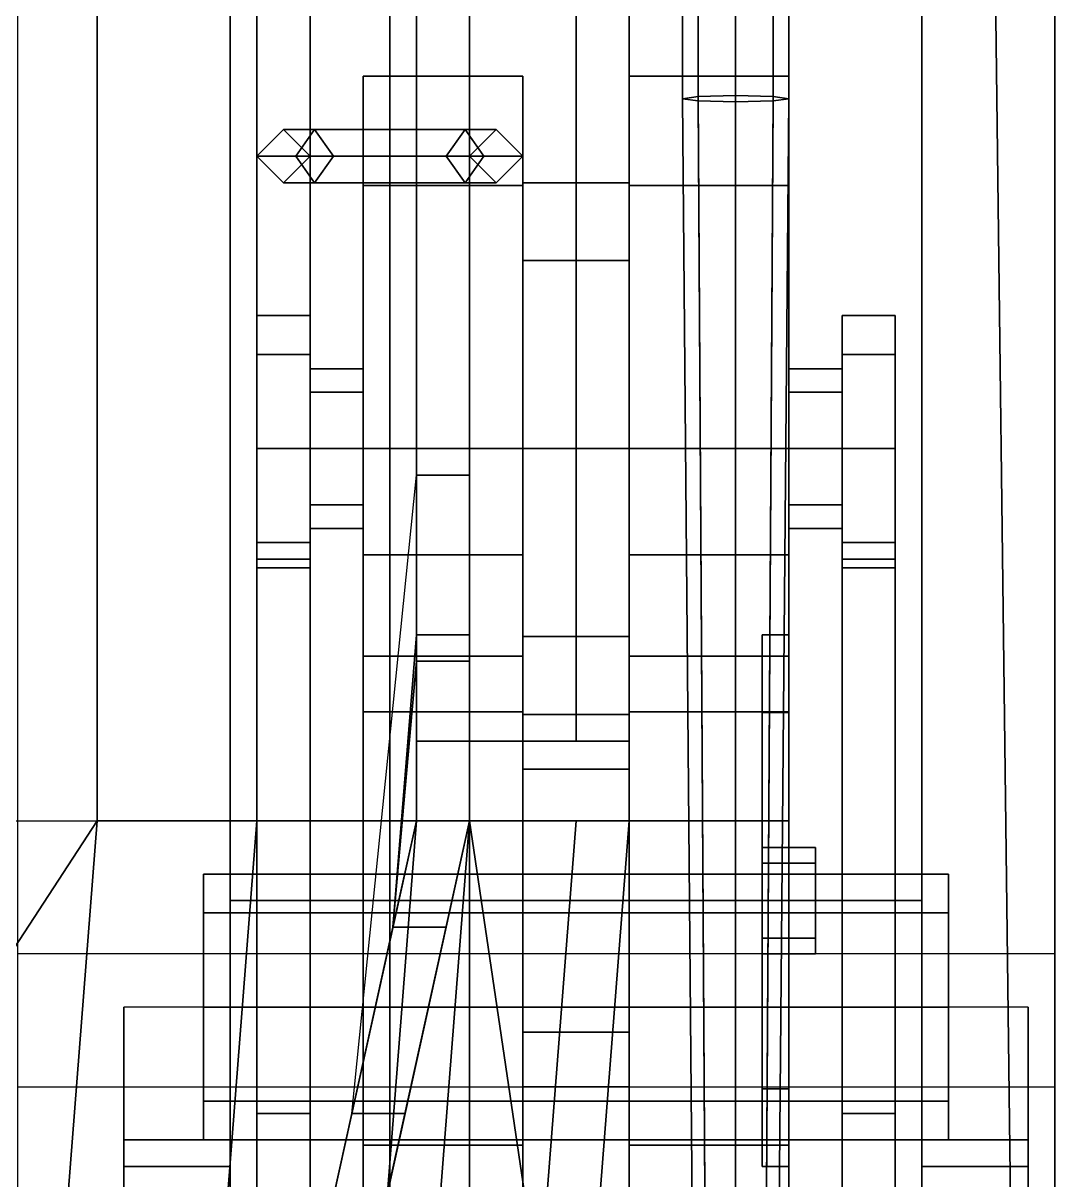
# Model space of a CAD drawing. Header units: millimetres. Extents: x -1.5 to 1.5, y -4.1 to 6.9.
# Drawn here: x 0.8021 to 1.19, y -0.555 to -0.12 of the extents above; entities that cross this region are included whole.
import ezdxf

# ---------------------------------------------------------------- set-up
doc = ezdxf.new("R2010")
doc.units = ezdxf.units.MM
for name, color, linetype in [('7tp_fenders', 6, 'Continuous'), ('c7p_fenders', 6, 'Continuous'), ('c7p_hull', 7, 'Continuous'), ('c7p_internals', 3, 'Continuous'), ('c7p_tent', 3, 'Continuous'), ('suspension', 5, 'Continuous'), ('tools', 3, 'Continuous'), ('tracks', 3, 'Continuous'), ('wheels', 2, 'Continuous')]:
    doc.layers.add(name, color=color, linetype=linetype)

msp = doc.modelspace()

# ---------------------------------------------------------------- linework, layer by layer
at = {"layer": '7tp_fenders'}
for points in [[(1.16, 0.93, 1.02478), (1.16, 0.51, 1.05069), (1.19, -1.91, 1.2), (1.19, 1.98, 0.96)], [(1.19, 1.98, 0.96), (1.19, -1.91, 1.2), (1.19, -1.91, 1.17), (1.19, 1.98, 0.93)], [(0.8, 0.51, 1.05069), (0.8, -1.91, 1.2), (1.19, -1.91, 1.2), (1.16, 0.51, 1.05069)], [(0.9, -0.16, 1.09), (0.89, -0.17, 1.09), (0.89, -0.17, 1.14), (0.9, -0.16, 1.14)], [(0.9, -0.16, 1.14), (0.89, -0.17, 1.14), (0.90464, -0.17, 1.17536), (0.91172, -0.16, 1.16828)], [(0.91, -0.17, 1.09), (0.9, -0.16, 1.09), (0.9, -0.16, 1.14), (0.91, -0.17, 1.14)], [(0.91, -0.17, 1.14), (0.9, -0.16, 1.14), (0.91172, -0.16, 1.16828), (0.91879, -0.17, 1.16121)], [(0.91172, -0.16, 1.16828), (0.90464, -0.17, 1.17536), (0.94, -0.17, 1.19), (0.94, -0.16, 1.18)], [(0.91879, -0.17, 1.16121), (0.91172, -0.16, 1.16828), (0.94, -0.16, 1.18), (0.94, -0.17, 1.17)], [(0.94, -0.17, 1.17), (0.94, -0.16, 1.18), (0.96828, -0.16, 1.16828), (0.96121, -0.17, 1.16121)], [(0.94, -0.16, 1.18), (0.94, -0.17, 1.19), (0.97536, -0.17, 1.17536), (0.96828, -0.16, 1.16828)], [(0.96121, -0.17, 1.16121), (0.96828, -0.16, 1.16828), (0.98, -0.16, 1.14), (0.97, -0.17, 1.14)], [(0.96828, -0.16, 1.16828), (0.97536, -0.17, 1.17536), (0.99, -0.17, 1.14), (0.98, -0.16, 1.14)], [(0.98, -0.16, 1.09), (0.97, -0.17, 1.09), (0.97, -0.17, 1.14), (0.98, -0.16, 1.14)], [(0.99, -0.17, 1.09), (0.98, -0.16, 1.09), (0.98, -0.16, 1.14), (0.99, -0.17, 1.14)], [(0.89, -0.17, 1.09), (0.9, -0.18, 1.09), (0.9, -0.18, 1.14), (0.89, -0.17, 1.14)], [(0.89, -0.17, 1.14), (0.9, -0.18, 1.14), (0.91172, -0.18, 1.16828), (0.90464, -0.17, 1.17536)], [(0.9, -0.18, 1.09), (0.91, -0.17, 1.09), (0.91, -0.17, 1.14), (0.9, -0.18, 1.14)], [(0.9, -0.18, 1.14), (0.91, -0.17, 1.14), (0.91879, -0.17, 1.16121), (0.91172, -0.18, 1.16828)], [(0.90464, -0.17, 1.17536), (0.91172, -0.18, 1.16828), (0.94, -0.18, 1.18), (0.94, -0.17, 1.19)], [(0.91172, -0.18, 1.16828), (0.91879, -0.17, 1.16121), (0.94, -0.17, 1.17), (0.94, -0.18, 1.18)], [(0.94, -0.17, 1.19), (0.94, -0.18, 1.18), (0.96828, -0.18, 1.16828), (0.97536, -0.17, 1.17536)], [(0.94, -0.18, 1.18), (0.94, -0.17, 1.17), (0.96121, -0.17, 1.16121), (0.96828, -0.18, 1.16828)], [(0.96828, -0.18, 1.16828), (0.96121, -0.17, 1.16121), (0.97, -0.17, 1.14), (0.98, -0.18, 1.14)], [(0.97536, -0.17, 1.17536), (0.96828, -0.18, 1.16828), (0.98, -0.18, 1.14), (0.99, -0.17, 1.14)], [(0.97, -0.17, 1.09), (0.98, -0.18, 1.09), (0.98, -0.18, 1.14), (0.97, -0.17, 1.14)], [(0.98, -0.18, 1.09), (0.99, -0.17, 1.09), (0.99, -0.17, 1.14), (0.98, -0.18, 1.14)], [(0.8, -0.47, 1.32), (0.8, -0.52, 1.32), (1.19, -0.52, 1.11424), (1.19, -0.47, 1.11116)]]:
    msp.add_3dface(points, dxfattribs=at)
at = {"layer": 'c7p_fenders'}
for points in [[(0.97, -0.42, 1.06101), (1.19, -1.91, 1.16), (1.19, 0.95, 0.97), (0.97, 0.95, 0.97)], [(1.19, 0.95, 0.97), (1.19, -1.91, 1.16), (1.19, -1.91, 1.13), (1.19, 0.95, 0.94)], [(0.8, -1.19, 1.11217), (0.8, -1.91, 1.16), (1.19, -1.91, 1.16), (0.97, -0.42, 1.06101)]]:
    msp.add_3dface(points, dxfattribs=at)
at = {"layer": 'c7p_hull'}
for points in [[(0.68, -0.65, 2.16), (0.83, -0.42, 2.16), (0.83, 0.95, 2.16), (0.68, 0.08, 2.16)], [(0.83, -0.42, 2.16), (0.89, -0.42, 2.14), (0.89, 0.95, 2.14), (0.83, 0.95, 2.16)], [(0.89, -0.42, 2.14), (0.95, -0.42, 2.09), (0.95, 0.95, 2.09), (0.89, 0.95, 2.14)], [(0.95, -0.42, 2.09), (0.97, -0.42, 2.03), (0.97, 0.95, 2.03), (0.95, 0.95, 2.09)], [(0.97, -0.28, 1.13), (0.97, -0.42, 1.06101), (0.97, 0.95, 0.97), (0.97, 0.26, 1.13)], [(0.97, -0.42, 2.03), (0.97, 0.27, 1.85), (0.97, 0.95, 1.85), (0.97, 0.95, 2.03)], [(0.95, 0.27, 1.85), (0.97, 0.27, 1.85), (0.97, -0.29, 1.85), (0.95, -0.29, 1.85)], [(0.97, -0.42, 2.03), (0.97, -0.29, 1.85), (0.97, -0.29, 1.85), (0.97, 0.27, 1.85)], [(0.95, -0.28, 1.13), (0.97, -0.28, 1.13), (0.97, 0.26, 1.13), (0.95, 0.26, 1.13)], [(0.95, -0.35, 1.16), (0.97, -0.35, 1.16), (0.97, -0.28, 1.13), (0.95, -0.28, 1.13)], [(0.97, -0.35, 1.16), (0.97, -0.42, 1.13), (0.97, -0.42, 1.13), (0.97, -0.28, 1.13)], [(0.97, -0.42, 1.13), (0.97, -0.42, 1.06101), (0.97, -0.42, 1.06101), (0.97, -0.28, 1.13)], [(0.95, -0.29, 1.85), (0.97, -0.29, 1.85), (0.97, -0.36, 1.81), (0.95, -0.36, 1.81)], [(0.97, -0.29, 1.85), (0.97, -0.42, 1.85), (0.97, -0.42, 1.85), (0.97, -0.36, 1.81)], [(0.97, -0.42, 2.03), (0.97, -0.42, 1.85), (0.97, -0.42, 1.85), (0.97, -0.29, 1.85)], [(0.95, -0.39, 1.2), (0.97, -0.39, 1.2), (0.97, -0.35, 1.16), (0.95, -0.35, 1.16)], [(0.97, -0.39, 1.2), (0.97, -0.42, 1.13), (0.97, -0.42, 1.13), (0.97, -0.35, 1.16)], [(0.95, -0.36, 1.81), (0.97, -0.36, 1.81), (0.97, -0.39, 1.75), (0.95, -0.39, 1.75)], [(0.97, -0.36, 1.81), (0.97, -0.42, 1.85), (0.97, -0.42, 1.85), (0.97, -0.39, 1.75)], [(0.95, -0.39, 1.75), (0.97, -0.39, 1.75), (0.97, -0.39, 1.2), (0.95, -0.39, 1.2)], [(0.97, -0.39, 1.75), (0.97, -0.42, 1.85), (0.97, -0.42, 1.13), (0.97, -0.39, 1.2)], [(0.77, -1.19, 2.16), (0.77, -1.19, 2.16), (0.83, -0.42, 2.16), (0.68, -0.65, 2.16)], [(0.77, -1.19, 2.16), (0.83, -1.19, 2.14), (0.89, -0.42, 2.14), (0.83, -0.42, 2.16)], [(0.82429, -1.08, 1.13), (0.8, -1.19, 1.11217), (0.97, -0.42, 1.06101), (0.94571, -0.53, 1.13)], [(0.83, -1.19, 2.14), (0.89, -1.19, 2.09), (0.95, -0.42, 2.09), (0.89, -0.42, 2.14)], [(0.89, -1.19, 2.09), (0.91, -1.19, 2.03), (0.97, -0.42, 2.03), (0.95, -0.42, 2.09)], [(0.91, -1.19, 2.03), (0.91, -1.19, 1.85), (0.97, -0.42, 1.85), (0.97, -0.42, 2.03)], [(0.94117, -0.46, 1.16), (0.96117, -0.46, 1.16), (0.97, -0.42, 1.2), (0.95, -0.42, 1.2)], [(0.95, -0.42, 1.75), (0.97, -0.42, 1.75), (0.96117, -0.46, 1.8), (0.94117, -0.46, 1.8)], [(0.94571, -0.53, 1.13), (0.97, -0.42, 1.13), (0.97, -0.42, 1.13), (0.96117, -0.46, 1.16)], [(0.96117, -0.46, 1.8), (0.97, -0.42, 1.85), (0.97, -0.42, 1.85), (0.94571, -0.53, 1.85)], [(0.94571, -0.53, 1.13), (0.97, -0.42, 1.06101), (0.97, -0.42, 1.06101), (0.97, -0.42, 1.13)], [(0.95, -0.42, 1.2), (0.97, -0.42, 1.2), (0.97, -0.42, 1.75), (0.95, -0.42, 1.75)], [(0.96117, -0.46, 1.16), (0.97, -0.42, 1.13), (0.97, -0.42, 1.13), (0.97, -0.42, 1.2)], [(0.97, -0.42, 1.75), (0.97, -0.42, 1.85), (0.97, -0.42, 1.85), (0.96117, -0.46, 1.8)], [(0.92571, -0.53, 1.13), (0.94571, -0.53, 1.13), (0.96117, -0.46, 1.16), (0.94117, -0.46, 1.16)], [(0.94117, -0.46, 1.8), (0.96117, -0.46, 1.8), (0.94571, -0.53, 1.85), (0.92571, -0.53, 1.85)], [(0.80429, -1.08, 1.13), (0.82429, -1.08, 1.13), (0.94571, -0.53, 1.13), (0.92571, -0.53, 1.13)], [(0.92571, -0.53, 1.85), (0.94571, -0.53, 1.85), (0.82429, -1.08, 1.85), (0.80429, -1.08, 1.85)]]:
    msp.add_3dface(points, dxfattribs=at)
at = {"layer": 'c7p_internals'}
for points in [[(0.95, 0.93, 0.97133), (0.78, 0.93, 0.97133), (0.78, -0.42, 1.06101), (0.95, -0.42, 1.06101)], [(0.95, 0.26, 1.13), (0.95, 0.93, 0.97133), (0.95, -0.42, 1.06101), (0.95, -0.28, 1.13)], [(0.95, -0.35, 1.16), (0.95, -0.28, 1.13), (0.95, -0.42, 1.06101), (0.94117, -0.46, 1.16)], [(0.95, -0.29, 1.85), (0.95, -0.36, 1.81), (0.94117, -0.46, 1.8), (0.92571, -0.53, 1.85)], [(0.95, -0.39, 1.2), (0.95, -0.35, 1.16), (0.94117, -0.46, 1.16), (0.95, -0.42, 1.2)], [(0.95, -0.36, 1.81), (0.95, -0.39, 1.75), (0.95, -0.42, 1.75), (0.94117, -0.46, 1.8)], [(0.95, -0.39, 1.75), (0.95, -0.39, 1.2), (0.95, -0.42, 1.2), (0.95, -0.42, 1.75)], [(0.92571, -0.53, 1.13), (0.95, -0.42, 1.06101), (0.78, -1.19, 1.11217), (0.80429, -1.08, 1.13)], [(0.94117, -0.46, 1.16), (0.95, -0.42, 1.06101), (0.95, -0.42, 1.06101), (0.92571, -0.53, 1.13)]]:
    msp.add_3dface(points, dxfattribs=at)
at = {"layer": 'c7p_tent'}
for points in [[(0.97, -0.39, 1.75), (0.97, 0.37, 1.75), (0.97, 0.34, 1.81), (0.97, -0.36, 1.81)], [(0.97, -0.39, 1.2), (0.97, 0.37, 1.2), (0.97, 0.37, 1.75), (0.97, -0.39, 1.75)], [(0.97, -0.35, 1.16), (0.97, 0.33, 1.16), (0.97, 0.37, 1.2), (0.97, -0.39, 1.2)], [(0.97, -0.39, 2), (1.01, -0.39, 1.98), (1.01, 0.37, 1.98), (0.97, 0.37, 2)], [(1.01, -0.39, 1.87), (0.97, -0.39, 1.85), (0.97, 0.37, 1.85), (1.01, 0.37, 1.87)], [(1.01, -0.39, 1.98), (1.03, -0.39, 1.94), (1.03, 0.37, 1.94), (1.01, 0.37, 1.98)], [(1.03, -0.39, 1.91), (1.01, -0.39, 1.87), (1.01, 0.37, 1.87), (1.03, 0.37, 1.91)], [(1.03, -0.39, 1.94), (1.03, -0.39, 1.91), (1.03, 0.37, 1.91), (1.03, 0.37, 1.94)], [(0.97, -0.36, 1.81), (0.97, 0.34, 1.81), (0.97, 0.27, 1.85), (0.97, -0.29, 1.85)], [(0.97, -0.28, 1.13), (0.97, 0.26, 1.13), (0.97, 0.33, 1.16), (0.97, -0.35, 1.16)], [(1.01, -0.39, 1.98), (0.97, -0.39, 2), (0.97, -0.39, 1.85), (1.01, -0.39, 1.87)], [(1.03, -0.39, 1.94), (1.01, -0.39, 1.98), (1.01, -0.39, 1.87), (1.03, -0.39, 1.91)], [(0.91, -1.19, 2), (0.95, -1.19, 1.98), (1.01, -0.42, 1.98), (0.97, -0.42, 2)], [(0.95, -1.19, 1.87), (0.91, -1.19, 1.85), (0.97, -0.42, 1.85), (1.01, -0.42, 1.87)], [(0.92143, -0.64, 1.27), (0.94571, -0.53, 1.13), (0.96117, -0.46, 1.16), (0.97, -0.42, 1.2)], [(0.92143, -0.64, 1.27), (0.97, -0.42, 1.2), (0.97, -0.42, 1.75), (0.92143, -0.64, 1.58)], [(0.92143, -0.64, 1.58), (0.97, -0.42, 1.75), (0.96117, -0.46, 1.8), (0.94571, -0.53, 1.85)], [(0.95, -1.19, 1.98), (0.97, -1.19, 1.94), (1.03, -0.42, 1.94), (1.01, -0.42, 1.98)], [(0.97, -1.19, 1.91), (0.95, -1.19, 1.87), (1.01, -0.42, 1.87), (1.03, -0.42, 1.91)], [(0.97, -1.19, 1.94), (0.97, -1.19, 1.91), (1.03, -0.42, 1.91), (1.03, -0.42, 1.94)], [(1.01, -0.42, 1.98), (1.01, -0.42, 1.87), (0.97, -0.42, 1.85), (0.97, -0.42, 2)], [(1.03, -0.42, 1.94), (1.03, -0.42, 1.91), (1.01, -0.42, 1.87), (1.01, -0.42, 1.98)], [(0.8287, -1.06, 1.27), (0.82429, -1.08, 1.13), (0.94571, -0.53, 1.13), (0.87065, -0.87, 1.27)], [(0.8287, -1.06, 1.58), (0.87065, -0.87, 1.58), (0.94571, -0.53, 1.85), (0.82429, -1.08, 1.85)], [(0.87065, -0.87, 1.27), (0.94571, -0.53, 1.13), (0.94571, -0.53, 1.13), (0.87727, -0.84, 1.27)], [(0.87065, -0.87, 1.58), (0.87727, -0.84, 1.58), (0.94571, -0.53, 1.85)], [(0.87727, -0.84, 1.27), (0.94571, -0.53, 1.13), (0.94571, -0.53, 1.13), (0.92143, -0.64, 1.27)], [(0.87727, -0.84, 1.58), (0.92143, -0.64, 1.58), (0.94571, -0.53, 1.85)]]:
    msp.add_3dface(points, dxfattribs=at)
at = {"layer": 'suspension'}
for points in [[(0.89, -0.31536, 0.21536), (0.89, -0.23, 0.18), (0.89, -0.24464, 0.14464), (0.89, -0.32485, 0.19243)], [(0.89, -0.28, 0.23), (0.89, -0.24464, 0.21536), (0.89, -0.23, 0.18), (0.89, -0.31536, 0.21536)], [(0.91, -0.23, 0.18), (0.91, -0.24464, 0.14464), (0.89, -0.24464, 0.14464), (0.89, -0.23, 0.18)], [(0.91, -0.24464, 0.21536), (0.91, -0.23, 0.18), (0.89, -0.23, 0.18), (0.89, -0.24464, 0.21536)], [(1.13, -0.23, 0.18), (1.13, -0.24464, 0.14464), (1.11, -0.24464, 0.14464), (1.11, -0.23, 0.18)], [(1.13, -0.24464, 0.21536), (1.13, -0.23, 0.18), (1.11, -0.23, 0.18), (1.11, -0.24464, 0.21536)], [(1.13, -0.32157, 0.15964), (1.13, -0.23, 0.18), (1.13, -0.24464, 0.21536), (1.13, -0.32485, 0.19243)], [(1.13, -0.28, 0.13), (1.13, -0.24464, 0.14464), (1.13, -0.23, 0.18), (1.13, -0.32157, 0.15964)], [(0.89, -0.32485, 0.19243), (0.89, -0.24464, 0.14464), (0.89, -0.24464, 0.14464), (0.89, -0.32157, 0.15964)], [(0.89, -0.32157, 0.15964), (0.89, -0.24464, 0.14464), (0.89, -0.28, 0.13), (0.89, -0.31536, 0.14464)], [(0.91, -0.24464, 0.14464), (0.91, -0.28, 0.13), (0.89, -0.28, 0.13), (0.89, -0.24464, 0.14464)], [(0.91, -0.28, 0.23), (0.91, -0.24464, 0.21536), (0.89, -0.24464, 0.21536), (0.89, -0.28, 0.23)], [(1.13, -0.24464, 0.14464), (1.13, -0.28, 0.13), (1.11, -0.28, 0.13), (1.11, -0.24464, 0.14464)], [(1.13, -0.28, 0.23), (1.13, -0.24464, 0.21536), (1.11, -0.24464, 0.21536), (1.11, -0.28, 0.23)], [(1.13, -0.32485, 0.19243), (1.13, -0.24464, 0.21536), (1.13, -0.28, 0.23), (1.13, -0.31536, 0.21536)], [(0.91, -0.28, 0.13), (0.91, -0.31536, 0.14464), (0.89, -0.31536, 0.14464), (0.89, -0.28, 0.13)], [(0.91, -0.31536, 0.21536), (0.91, -0.28, 0.23), (0.89, -0.28, 0.23), (0.89, -0.31536, 0.21536)], [(1.13, -0.28, 0.13), (1.13, -0.31536, 0.14464), (1.11, -0.31536, 0.14464), (1.11, -0.28, 0.13)], [(1.13, -0.31536, 0.21536), (1.13, -0.28, 0.23), (1.11, -0.28, 0.23), (1.11, -0.31536, 0.21536)], [(1.13, -0.31536, 0.14464), (1.13, -0.28, 0.13), (1.13, -0.32157, 0.15964), (1.13, -0.31536, 0.14464)], [(0.91, -0.31536, 0.14464), (0.91, -0.32157, 0.15964), (0.89, -0.32157, 0.15964), (0.89, -0.31536, 0.14464)], [(0.91, -0.32485, 0.19243), (0.91, -0.31536, 0.21536), (0.89, -0.31536, 0.21536), (0.89, -0.32485, 0.19243)], [(1.13, -0.31536, 0.14464), (1.13, -0.32157, 0.15964), (1.11, -0.32157, 0.15964), (1.11, -0.31536, 0.14464)], [(1.13, -0.32485, 0.19243), (1.13, -0.31536, 0.21536), (1.11, -0.31536, 0.21536), (1.11, -0.32485, 0.19243)], [(0.89, -0.45464, 0.19464), (0.89, -0.32157, 0.15964), (0.89, -0.45, 0.13), (0.89, -0.49, 0.18)], [(0.89, -0.44, 0.23), (0.89, -0.32157, 0.15964), (0.89, -0.32157, 0.15964), (0.89, -0.45464, 0.19464)], [(0.89, -0.44, 0.25), (0.89, -0.32485, 0.19243), (0.89, -0.32157, 0.15964), (0.89, -0.44, 0.23)], [(0.91, -0.32157, 0.15964), (0.91, -0.45, 0.13), (0.89, -0.45, 0.13), (0.89, -0.32157, 0.15964)], [(0.91, -0.49, 0.18), (0.91, -0.45, 0.13), (0.91, -0.32157, 0.15964), (0.91, -0.45464, 0.19464)], [(0.91, -0.45464, 0.19464), (0.91, -0.32157, 0.15964), (0.91, -0.32157, 0.15964), (0.91, -0.44, 0.23)], [(0.91, -0.44, 0.23), (0.91, -0.32157, 0.15964), (0.91, -0.32485, 0.19243), (0.91, -0.44, 0.25)], [(1.11, -0.45464, 0.19464), (1.11, -0.32157, 0.15964), (1.11, -0.45, 0.13), (1.11, -0.49, 0.18)], [(1.11, -0.44, 0.23), (1.11, -0.32157, 0.15964), (1.11, -0.32157, 0.15964), (1.11, -0.45464, 0.19464)], [(1.11, -0.44, 0.25), (1.11, -0.32485, 0.19243), (1.11, -0.32157, 0.15964), (1.11, -0.44, 0.23)], [(1.13, -0.32157, 0.15964), (1.13, -0.45, 0.13), (1.11, -0.45, 0.13), (1.11, -0.32157, 0.15964)], [(1.13, -0.49, 0.18), (1.13, -0.45, 0.13), (1.13, -0.32157, 0.15964), (1.13, -0.45464, 0.19464)], [(1.13, -0.45464, 0.19464), (1.13, -0.32157, 0.15964), (1.13, -0.32157, 0.15964), (1.13, -0.44, 0.23)], [(1.13, -0.44, 0.23), (1.13, -0.32157, 0.15964), (1.13, -0.32485, 0.19243), (1.13, -0.44, 0.25)], [(0.91, -0.44, 0.25), (0.91, -0.32485, 0.19243), (0.89, -0.32485, 0.19243), (0.89, -0.44, 0.25)], [(1.13, -0.44, 0.25), (1.13, -0.32485, 0.19243), (1.11, -0.32485, 0.19243), (1.11, -0.44, 0.25)], [(0.87, -0.45464, 0.19464), (0.87, -0.54, 0.23), (0.87, -0.52536, 0.26536), (0.87, -0.44, 0.23)], [(0.87, -0.44, 0.23), (0.87, -0.52536, 0.26536), (0.87, -0.49, 0.28), (0.87, -0.45464, 0.26536)], [(0.89, -0.45464, 0.26536), (0.89, -0.44, 0.23), (0.87, -0.44, 0.23), (0.87, -0.45464, 0.26536)], [(0.89, -0.44, 0.23), (0.89, -0.45464, 0.19464), (0.87, -0.45464, 0.19464), (0.87, -0.44, 0.23)], [(0.89, -0.45464, 0.26536), (0.89, -0.44, 0.25), (0.89, -0.44, 0.23)], [(0.91, -0.45464, 0.26536), (0.91, -0.44, 0.25), (0.89, -0.44, 0.25), (0.89, -0.45464, 0.26536)], [(1.11, -0.45464, 0.26536), (1.11, -0.44, 0.23), (0.91, -0.44, 0.23), (0.91, -0.45464, 0.26536)], [(0.91, -0.44, 0.23), (0.91, -0.44, 0.23), (0.91, -0.44, 0.25), (0.91, -0.45464, 0.26536)], [(1.11, -0.44, 0.23), (1.11, -0.45464, 0.19464), (0.91, -0.45464, 0.19464), (0.91, -0.44, 0.23)], [(1.11, -0.45464, 0.26536), (1.11, -0.44, 0.25), (1.11, -0.44, 0.23)], [(1.13, -0.45464, 0.26536), (1.13, -0.44, 0.25), (1.11, -0.44, 0.25), (1.11, -0.45464, 0.26536)], [(1.13, -0.44, 0.23), (1.13, -0.44, 0.23), (1.13, -0.44, 0.25), (1.13, -0.45464, 0.26536)], [(1.15, -0.45464, 0.26536), (1.15, -0.44, 0.23), (1.13, -0.44, 0.23), (1.13, -0.45464, 0.26536)], [(1.15, -0.44, 0.23), (1.15, -0.45464, 0.19464), (1.13, -0.45464, 0.19464), (1.13, -0.44, 0.23)], [(1.15, -0.52536, 0.19464), (1.15, -0.44, 0.23), (1.15, -0.45464, 0.26536), (1.15, -0.54, 0.23)], [(1.15, -0.49, 0.18), (1.15, -0.45464, 0.19464), (1.15, -0.44, 0.23), (1.15, -0.52536, 0.19464)], [(0.89, -0.45, 0.13), (0.89, -0.53, 0.13), (0.89, -0.49, 0.18)], [(0.91, -0.45, 0.13), (0.91, -0.53, 0.13), (0.89, -0.53, 0.13), (0.89, -0.45, 0.13)], [(0.91, -0.49, 0.18), (0.91, -0.49, 0.18), (0.91, -0.53, 0.13), (0.91, -0.45, 0.13)], [(1.11, -0.53, 0.13), (1.11, -0.45, 0.13), (1.13, -0.45, 0.13), (1.13, -0.53, 0.13)], [(1.11, -0.49, 0.18), (1.11, -0.49, 0.18), (1.11, -0.45, 0.13), (1.11, -0.53, 0.13)], [(1.13, -0.53, 0.13), (1.13, -0.45, 0.13), (1.13, -0.49, 0.18)], [(0.87, -0.49, 0.18), (0.87, -0.52536, 0.19464), (0.87, -0.54, 0.23), (0.87, -0.45464, 0.19464)], [(0.89, -0.45464, 0.19464), (0.89, -0.49, 0.18), (0.87, -0.49, 0.18), (0.87, -0.45464, 0.19464)], [(1.15, -0.49, 0.28), (1.15, -0.45464, 0.26536), (0.87, -0.45464, 0.26536), (0.87, -0.49, 0.28)], [(1.11, -0.45464, 0.19464), (1.11, -0.49, 0.18), (0.91, -0.49, 0.18), (0.91, -0.45464, 0.19464)], [(1.15, -0.45464, 0.19464), (1.15, -0.49, 0.18), (1.13, -0.49, 0.18), (1.13, -0.45464, 0.19464)], [(1.15, -0.54, 0.23), (1.15, -0.45464, 0.26536), (1.15, -0.49, 0.28), (1.15, -0.52536, 0.26536)], [(0.84, -0.54, 0.34), (0.84, -0.49, 0.28), (0.84, -0.54, 0.23), (0.84, -0.55, 0.27)], [(0.88, -0.54, 0.34), (0.88, -0.49, 0.28), (0.84, -0.49, 0.28), (0.84, -0.54, 0.34)], [(0.87, -0.52536, 0.19464), (0.87, -0.49, 0.18), (0.89, -0.49, 0.18), (0.89, -0.52536, 0.19464)], [(1.15, -0.52536, 0.26536), (1.15, -0.49, 0.28), (0.87, -0.49, 0.28), (0.87, -0.52536, 0.26536)], [(0.88, -0.55, 0.27), (0.88, -0.54, 0.23), (0.88, -0.49, 0.28), (0.88, -0.54, 0.34)], [(0.89, -0.49, 0.18), (0.89, -0.53, 0.13), (0.89, -0.65843, 0.15964), (0.89, -0.52536, 0.19464)], [(1.11, -0.49, 0.18), (1.11, -0.52536, 0.19464), (0.91, -0.52536, 0.19464), (0.91, -0.49, 0.18)], [(0.91, -0.52536, 0.19464), (0.91, -0.65843, 0.15964), (0.91, -0.53, 0.13), (0.91, -0.49, 0.18)], [(1.11, -0.49, 0.18), (1.11, -0.53, 0.13), (1.11, -0.65843, 0.15964), (1.11, -0.52536, 0.19464)], [(1.13, -0.52536, 0.19464), (1.13, -0.65843, 0.15964), (1.13, -0.53, 0.13), (1.13, -0.49, 0.18)], [(1.13, -0.52536, 0.19464), (1.13, -0.49, 0.18), (1.15, -0.49, 0.18), (1.15, -0.52536, 0.19464)], [(1.14, -0.54, 0.34), (1.14, -0.49, 0.28), (1.14, -0.54, 0.23), (1.14, -0.55, 0.27)], [(1.18, -0.54, 0.34), (1.18, -0.49, 0.28), (1.14, -0.49, 0.28), (1.14, -0.54, 0.34)], [(1.18, -0.55, 0.27), (1.18, -0.54, 0.23), (1.18, -0.49, 0.28), (1.18, -0.54, 0.34)], [(0.87, -0.52536, 0.26536), (0.87, -0.54, 0.23), (0.89, -0.54, 0.23), (0.89, -0.52536, 0.26536)], [(0.87, -0.54, 0.23), (0.87, -0.52536, 0.19464), (0.89, -0.52536, 0.19464), (0.89, -0.54, 0.23)], [(0.89, -0.52536, 0.26536), (0.89, -0.54, 0.25), (0.91, -0.54, 0.25), (0.91, -0.52536, 0.26536)], [(0.89, -0.54, 0.23), (0.89, -0.54, 0.23), (0.89, -0.54, 0.25), (0.89, -0.52536, 0.26536)], [(0.89, -0.52536, 0.19464), (0.89, -0.65843, 0.15964), (0.89, -0.65843, 0.15964), (0.89, -0.54, 0.23)], [(1.11, -0.54, 0.23), (1.11, -0.52536, 0.26536), (0.91, -0.52536, 0.26536), (0.91, -0.54, 0.23)], [(0.91, -0.52536, 0.26536), (0.91, -0.54, 0.25), (0.91, -0.54, 0.23)], [(1.11, -0.52536, 0.19464), (1.11, -0.54, 0.23), (0.91, -0.54, 0.23), (0.91, -0.52536, 0.19464)], [(0.91, -0.54, 0.23), (0.91, -0.65843, 0.15964), (0.91, -0.65843, 0.15964), (0.91, -0.52536, 0.19464)], [(1.11, -0.52536, 0.26536), (1.11, -0.54, 0.25), (1.13, -0.54, 0.25), (1.13, -0.52536, 0.26536)], [(1.11, -0.54, 0.23), (1.11, -0.54, 0.23), (1.11, -0.54, 0.25), (1.11, -0.52536, 0.26536)], [(1.11, -0.52536, 0.19464), (1.11, -0.65843, 0.15964), (1.11, -0.65843, 0.15964), (1.11, -0.54, 0.23)], [(1.13, -0.52536, 0.26536), (1.13, -0.54, 0.25), (1.13, -0.54, 0.23)], [(1.13, -0.52536, 0.26536), (1.13, -0.54, 0.23), (1.15, -0.54, 0.23), (1.15, -0.52536, 0.26536)], [(1.13, -0.54, 0.23), (1.13, -0.65843, 0.15964), (1.13, -0.65843, 0.15964), (1.13, -0.52536, 0.19464)], [(1.13, -0.54, 0.23), (1.13, -0.52536, 0.19464), (1.15, -0.52536, 0.19464), (1.15, -0.54, 0.23)], [(0.89, -0.65843, 0.15964), (0.89, -0.53, 0.13), (0.91, -0.53, 0.13), (0.91, -0.65843, 0.15964)], [(1.11, -0.65843, 0.15964), (1.11, -0.53, 0.13), (1.13, -0.53, 0.13), (1.13, -0.65843, 0.15964)], [(0.84, -0.55, 0.27), (0.84, -0.54, 0.23), (0.88, -0.54, 0.23), (0.88, -0.55, 0.27)], [(0.88, -0.59, 0.34), (0.88, -0.54, 0.34), (0.84, -0.54, 0.34), (0.84, -0.59, 0.34)], [(0.84, -0.59, 0.34), (0.84, -0.54, 0.34), (0.84, -0.55, 0.27), (0.84, -0.59, 0.27)], [(0.88, -0.59, 0.27), (0.88, -0.55, 0.27), (0.88, -0.54, 0.34), (0.88, -0.59, 0.34)], [(0.89, -0.54, 0.25), (0.89, -0.65515, 0.19243), (0.91, -0.65515, 0.19243), (0.91, -0.54, 0.25)], [(0.89, -0.54, 0.23), (0.89, -0.65843, 0.15964), (0.89, -0.65515, 0.19243), (0.89, -0.54, 0.25)], [(0.91, -0.54, 0.25), (0.91, -0.65515, 0.19243), (0.91, -0.65843, 0.15964), (0.91, -0.54, 0.23)], [(1.11, -0.54, 0.25), (1.11, -0.65515, 0.19243), (1.13, -0.65515, 0.19243), (1.13, -0.54, 0.25)], [(1.11, -0.54, 0.23), (1.11, -0.65843, 0.15964), (1.11, -0.65515, 0.19243), (1.11, -0.54, 0.25)], [(1.13, -0.54, 0.25), (1.13, -0.65515, 0.19243), (1.13, -0.65843, 0.15964), (1.13, -0.54, 0.23)], [(1.14, -0.55, 0.27), (1.14, -0.54, 0.23), (1.18, -0.54, 0.23), (1.18, -0.55, 0.27)], [(1.18, -0.59, 0.34), (1.18, -0.54, 0.34), (1.14, -0.54, 0.34), (1.14, -0.59, 0.34)], [(1.14, -0.59, 0.34), (1.14, -0.54, 0.34), (1.14, -0.55, 0.27), (1.14, -0.59, 0.27)], [(1.18, -0.59, 0.27), (1.18, -0.55, 0.27), (1.18, -0.54, 0.34), (1.18, -0.59, 0.34)], [(0.84, -0.59, 0.27), (0.84, -0.55, 0.27), (0.88, -0.55, 0.27), (0.88, -0.59, 0.27)], [(1.14, -0.59, 0.27), (1.14, -0.55, 0.27), (1.18, -0.55, 0.27), (1.18, -0.59, 0.27)]]:
    msp.add_3dface(points, dxfattribs=at)
at = {"layer": 'tools'}
for points in [[(0.94, 0.12366, 1.13989), (0.91, 0.12183, 1.10994), (0.91, -1.20196, 1.19091), (0.94, -1.19211, 1.22036)], [(0.91, 0.12183, 1.10994), (0.94, 0.12, 1.08), (0.94, -1.19577, 1.16048), (0.91, -1.20196, 1.19091)], [(0.97, 0.12183, 1.10994), (0.94, 0.12366, 1.13989), (0.94, -1.19211, 1.22036), (0.97, -1.18592, 1.18993)], [(0.94, 0.12, 1.08), (0.97, 0.12183, 1.10994), (0.97, -1.18592, 1.18993), (0.94, -1.19577, 1.16048)], [(1.05586, -0.0078, 1.11774), (1.05, -0.00867, 1.10363), (1.05, -0.14841, 1.11217), (1.05586, -0.14754, 1.12629)], [(1.05, -0.00867, 1.10363), (1.05586, -0.00953, 1.08951), (1.05586, -0.14927, 1.09806), (1.05, -0.14841, 1.11217)], [(1.07, -0.00745, 1.12359), (1.05586, -0.0078, 1.11774), (1.05586, -0.14754, 1.12629), (1.07, -0.14719, 1.13214)], [(1.08414, -0.0078, 1.11774), (1.07, -0.00745, 1.12359), (1.07, -0.14719, 1.13214), (1.08414, -0.14754, 1.12629)], [(1.09, -0.00867, 1.10363), (1.08414, -0.0078, 1.11774), (1.08414, -0.14754, 1.12629), (1.09, -0.14841, 1.11217)], [(1.08414, -0.00953, 1.08951), (1.09, -0.00867, 1.10363), (1.09, -0.14841, 1.11217), (1.08414, -0.14927, 1.09806)], [(1.05586, -0.00953, 1.08951), (1.07, -0.00989, 1.08366), (1.07, -0.14963, 1.09221), (1.05586, -0.14927, 1.09806)], [(1.07, -0.00989, 1.08366), (1.08414, -0.00953, 1.08951), (1.08414, -0.14927, 1.09806), (1.07, -0.14963, 1.09221)], [(1.05586, -0.14754, 1.12629), (1.05, -0.14841, 1.11217), (1.05497, -0.72356, 1.14735), (1.05937, -0.72291, 1.15796)], [(1.07, -0.14719, 1.13214), (1.05586, -0.14754, 1.12629), (1.05937, -0.72291, 1.15796), (1.07, -0.72264, 1.16235)], [(1.08414, -0.14754, 1.12629), (1.07, -0.14719, 1.13214), (1.07, -0.72264, 1.16235), (1.08063, -0.72291, 1.15796)], [(1.09, -0.14841, 1.11217), (1.08414, -0.14754, 1.12629), (1.08063, -0.72291, 1.15796), (1.08503, -0.72356, 1.14735)], [(1.05, -0.14841, 1.11217), (1.05586, -0.14927, 1.09806), (1.05937, -0.72421, 1.13674), (1.05497, -0.72356, 1.14735)], [(1.05586, -0.14927, 1.09806), (1.07, -0.14963, 1.09221), (1.07, -0.72448, 1.13235), (1.05937, -0.72421, 1.13674)], [(1.07, -0.14963, 1.09221), (1.08414, -0.14927, 1.09806), (1.08063, -0.72421, 1.13674), (1.07, -0.72448, 1.13235)], [(1.08414, -0.14927, 1.09806), (1.09, -0.14841, 1.11217), (1.08503, -0.72356, 1.14735), (1.08063, -0.72421, 1.13674)]]:
    msp.add_3dface(points, dxfattribs=at)
at = {"layer": 'tracks'}
for points in [[(0.88, 1.48), (0.88, -1.51), (0.88, -1.49, 0.04), (0.88, 1.43, 0.04)], [(1.14, -1.49, 0.04), (1.14, -1.51), (1.14, 1.48), (1.14, 1.43, 0.04)], [(0.88, 1.43, 0.04), (0.88, -1.49, 0.04), (1.14, -1.49, 0.04), (1.14, 1.43, 0.04)], [(0.88, -0.45, 1), (0.88, 0.34, 0.94), (1.14, 0.34, 0.94), (1.14, -0.45, 1)], [(0.88, -0.45, 1.05), (0.88, 0.34, 0.99), (0.88, 0.34, 0.94), (0.88, -0.45, 1)], [(1.14, -0.45, 1.05), (1.14, 0.34, 0.99), (0.88, 0.34, 0.99), (0.88, -0.45, 1.05)], [(1.14, 0.34, 0.94), (1.14, 0.34, 0.99), (1.14, -0.45, 1.05), (1.14, -0.45, 1)], [(0.88, -1.26, 1.06), (0.88, -0.45, 1), (1.14, -0.45, 1), (1.14, -1.26, 1.06)], [(0.88, -1.26, 1.11), (0.88, -0.45, 1.05), (0.88, -0.45, 1), (0.88, -1.26, 1.06)], [(1.14, -1.26, 1.11), (1.14, -0.45, 1.05), (0.88, -0.45, 1.05), (0.88, -1.26, 1.11)], [(1.14, -0.45, 1), (1.14, -0.45, 1.05), (1.14, -1.26, 1.11), (1.14, -1.26, 1.06)]]:
    msp.add_3dface(points, dxfattribs=at)
at = {"layer": 'wheels'}
for points in [[(0.93, -0.18101, 0.27899), (0.93, -0.14, 0.18), (0.93, -0.25, 0.18), (0.93, -0.25879, 0.20121)], [(0.99, -0.18101, 0.27899), (0.99, -0.14, 0.18), (0.93, -0.14, 0.18), (0.93, -0.18101, 0.27899)], [(0.93, -0.14, 0.18), (0.93, -0.18101, 0.08101), (0.93, -0.25879, 0.15879), (0.93, -0.25, 0.18)], [(0.99, -0.14, 0.18), (0.99, -0.18101, 0.08101), (0.93, -0.18101, 0.08101), (0.93, -0.14, 0.18)], [(0.99, -0.20929, 0.25071), (0.99, -0.18, 0.18), (0.99, -0.14, 0.18), (0.99, -0.18101, 0.27899)], [(0.99, -0.18, 0.18), (0.99, -0.20929, 0.10929), (0.99, -0.18101, 0.08101), (0.99, -0.14, 0.18)], [(1.03, -0.14, 0.18), (1.03, -0.18101, 0.27899), (1.09, -0.18101, 0.27899), (1.09, -0.14, 0.18)], [(1.03, -0.18, 0.18), (1.03, -0.20929, 0.25071), (1.03, -0.18101, 0.27899), (1.03, -0.14, 0.18)], [(1.03, -0.18101, 0.08101), (1.03, -0.14, 0.18), (1.09, -0.14, 0.18), (1.09, -0.18101, 0.08101)], [(1.03, -0.20929, 0.10929), (1.03, -0.18, 0.18), (1.03, -0.14, 0.18), (1.03, -0.18101, 0.08101)], [(1.09, -0.14, 0.18), (1.09, -0.18101, 0.27899), (1.09, -0.25879, 0.20121), (1.09, -0.25, 0.18)], [(1.09, -0.18101, 0.08101), (1.09, -0.14, 0.18), (1.09, -0.25, 0.18), (1.09, -0.25879, 0.15879)], [(0.93, -0.28, 0.32), (0.93, -0.18101, 0.27899), (0.93, -0.25879, 0.20121), (0.93, -0.28, 0.21)], [(0.93, -0.18101, 0.08101), (0.93, -0.28, 0.04), (0.93, -0.28, 0.15), (0.93, -0.25879, 0.15879)], [(0.99, -0.18101, 0.08101), (0.99, -0.28, 0.04), (0.93, -0.28, 0.04), (0.93, -0.18101, 0.08101)], [(0.99, -0.28, 0.32), (0.99, -0.18101, 0.27899), (0.93, -0.18101, 0.27899), (0.93, -0.28, 0.32)], [(0.99, -0.18, 0.18), (0.99, -0.20929, 0.25071), (1.03, -0.20929, 0.25071), (1.03, -0.18, 0.18)], [(0.99, -0.20929, 0.10929), (0.99, -0.18, 0.18), (1.03, -0.18, 0.18), (1.03, -0.20929, 0.10929)], [(1.03, -0.18, 0.18), (1.03, -0.20929, 0.10929), (0.99, -0.20929, 0.10929), (0.99, -0.18, 0.18)], [(1.03, -0.20929, 0.25071), (1.03, -0.18, 0.18), (0.99, -0.18, 0.18), (0.99, -0.20929, 0.25071)], [(0.99, -0.28, 0.28), (0.99, -0.20929, 0.25071), (0.99, -0.18101, 0.27899), (0.99, -0.28, 0.32)], [(0.99, -0.20929, 0.10929), (0.99, -0.28, 0.08), (0.99, -0.28, 0.04), (0.99, -0.18101, 0.08101)], [(1.03, -0.20929, 0.25071), (1.03, -0.28, 0.28), (1.03, -0.28, 0.32), (1.03, -0.18101, 0.27899)], [(1.03, -0.28, 0.04), (1.03, -0.18101, 0.08101), (1.09, -0.18101, 0.08101), (1.09, -0.28, 0.04)], [(1.03, -0.28, 0.08), (1.03, -0.20929, 0.10929), (1.03, -0.18101, 0.08101), (1.03, -0.28, 0.04)], [(1.03, -0.18101, 0.27899), (1.03, -0.28, 0.32), (1.09, -0.28, 0.32), (1.09, -0.18101, 0.27899)], [(1.09, -0.18101, 0.27899), (1.09, -0.28, 0.32), (1.09, -0.28, 0.21), (1.09, -0.25879, 0.20121)], [(1.09, -0.28, 0.04), (1.09, -0.18101, 0.08101), (1.09, -0.25879, 0.15879), (1.09, -0.28, 0.15)], [(0.99, -0.20929, 0.25071), (0.99, -0.28, 0.28), (1.03, -0.28, 0.28), (1.03, -0.20929, 0.25071)], [(1.03, -0.28, 0.28), (1.03, -0.20929, 0.25071), (0.99, -0.20929, 0.25071), (0.99, -0.28, 0.28)], [(0.99, -0.28, 0.08), (0.99, -0.20929, 0.10929), (1.03, -0.20929, 0.10929), (1.03, -0.28, 0.08)], [(1.03, -0.20929, 0.10929), (1.03, -0.28, 0.08), (0.99, -0.28, 0.08), (0.99, -0.20929, 0.10929)], [(0.93, -0.25, 0.18), (0.93, -0.25879, 0.15879), (0.91, -0.25879, 0.15879), (0.91, -0.25, 0.18)], [(0.93, -0.25879, 0.20121), (0.93, -0.25, 0.18), (0.91, -0.25, 0.18), (0.91, -0.25879, 0.20121)], [(1.09, -0.25, 0.18), (1.09, -0.25879, 0.20121), (1.11, -0.25879, 0.20121), (1.11, -0.25, 0.18)], [(1.09, -0.25879, 0.15879), (1.09, -0.25, 0.18), (1.11, -0.25, 0.18), (1.11, -0.25879, 0.15879)], [(0.93, -0.25879, 0.15879), (0.93, -0.28, 0.15), (0.91, -0.28, 0.15), (0.91, -0.25879, 0.15879)], [(0.93, -0.28, 0.21), (0.93, -0.25879, 0.20121), (0.91, -0.25879, 0.20121), (0.91, -0.28, 0.21)], [(1.09, -0.25879, 0.20121), (1.09, -0.28, 0.21), (1.11, -0.28, 0.21), (1.11, -0.25879, 0.20121)], [(1.09, -0.28, 0.15), (1.09, -0.25879, 0.15879), (1.11, -0.25879, 0.15879), (1.11, -0.28, 0.15)], [(0.93, -0.28, 0.15), (0.93, -0.30121, 0.15879), (0.91, -0.30121, 0.15879), (0.91, -0.28, 0.15)], [(0.93, -0.30121, 0.20121), (0.93, -0.28, 0.21), (0.91, -0.28, 0.21), (0.91, -0.30121, 0.20121)], [(0.93, -0.37899, 0.27899), (0.93, -0.28, 0.32), (0.93, -0.28, 0.21), (0.93, -0.30121, 0.20121)], [(0.93, -0.28, 0.04), (0.93, -0.37899, 0.08101), (0.93, -0.30121, 0.15879), (0.93, -0.28, 0.15)], [(0.99, -0.28, 0.04), (0.99, -0.37899, 0.08101), (0.93, -0.37899, 0.08101), (0.93, -0.28, 0.04)], [(0.99, -0.37899, 0.27899), (0.99, -0.28, 0.32), (0.93, -0.28, 0.32), (0.93, -0.37899, 0.27899)], [(0.99, -0.28, 0.28), (0.99, -0.35071, 0.25071), (1.03, -0.35071, 0.25071), (1.03, -0.28, 0.28)], [(0.99, -0.35071, 0.25071), (0.99, -0.28, 0.28), (0.99, -0.28, 0.32), (0.99, -0.37899, 0.27899)], [(1.03, -0.35071, 0.25071), (1.03, -0.28, 0.28), (0.99, -0.28, 0.28), (0.99, -0.35071, 0.25071)], [(0.99, -0.35071, 0.10929), (0.99, -0.28, 0.08), (1.03, -0.28, 0.08), (1.03, -0.35071, 0.10929)], [(0.99, -0.28, 0.08), (0.99, -0.35071, 0.10929), (0.99, -0.37899, 0.08101), (0.99, -0.28, 0.04)], [(1.03, -0.28, 0.08), (1.03, -0.35071, 0.10929), (0.99, -0.35071, 0.10929), (0.99, -0.28, 0.08)], [(1.03, -0.28, 0.28), (1.03, -0.35071, 0.25071), (1.03, -0.37899, 0.27899), (1.03, -0.28, 0.32)], [(1.03, -0.37899, 0.08101), (1.03, -0.28, 0.04), (1.09, -0.28, 0.04), (1.09, -0.37899, 0.08101)], [(1.03, -0.35071, 0.10929), (1.03, -0.28, 0.08), (1.03, -0.28, 0.04), (1.03, -0.37899, 0.08101)], [(1.03, -0.28, 0.32), (1.03, -0.37899, 0.27899), (1.09, -0.37899, 0.27899), (1.09, -0.28, 0.32)], [(1.09, -0.28, 0.32), (1.09, -0.37899, 0.27899), (1.09, -0.30121, 0.20121), (1.09, -0.28, 0.21)], [(1.09, -0.28, 0.21), (1.09, -0.30121, 0.20121), (1.11, -0.30121, 0.20121), (1.11, -0.28, 0.21)], [(1.09, -0.30121, 0.15879), (1.09, -0.28, 0.15), (1.11, -0.28, 0.15), (1.11, -0.30121, 0.15879)], [(1.09, -0.37899, 0.08101), (1.09, -0.28, 0.04), (1.09, -0.28, 0.15), (1.09, -0.30121, 0.15879)], [(0.93, -0.30121, 0.15879), (0.93, -0.31, 0.18), (0.91, -0.31, 0.18), (0.91, -0.30121, 0.15879)], [(0.93, -0.31, 0.18), (0.93, -0.30121, 0.20121), (0.91, -0.30121, 0.20121), (0.91, -0.31, 0.18)], [(0.93, -0.42, 0.18), (0.93, -0.37899, 0.27899), (0.93, -0.30121, 0.20121), (0.93, -0.31, 0.18)], [(0.93, -0.37899, 0.08101), (0.93, -0.42, 0.18), (0.93, -0.31, 0.18), (0.93, -0.30121, 0.15879)], [(1.09, -0.37899, 0.27899), (1.09, -0.42, 0.18), (1.09, -0.31, 0.18), (1.09, -0.30121, 0.20121)], [(1.09, -0.30121, 0.20121), (1.09, -0.31, 0.18), (1.11, -0.31, 0.18), (1.11, -0.30121, 0.20121)], [(1.09, -0.31, 0.18), (1.09, -0.30121, 0.15879), (1.11, -0.30121, 0.15879), (1.11, -0.31, 0.18)], [(1.09, -0.42, 0.18), (1.09, -0.37899, 0.08101), (1.09, -0.30121, 0.15879), (1.09, -0.31, 0.18)], [(0.93, -0.35808, 0.77808), (0.93, -0.32, 0.87), (0.99, -0.32, 0.87), (0.99, -0.35808, 0.77808)], [(0.93, -0.32, 0.87), (0.93, -0.35808, 0.96192), (0.99, -0.35808, 0.96192), (0.99, -0.32, 0.87)], [(0.99, -0.32, 0.87), (0.99, -0.35808, 0.96192), (0.99, -0.4005, 0.9195), (0.99, -0.38, 0.87)], [(0.99, -0.35808, 0.77808), (0.99, -0.32, 0.87), (0.99, -0.38, 0.87), (0.99, -0.4005, 0.8205)], [(1.03, -0.38, 0.87), (1.03, -0.4005, 0.9195), (1.03, -0.35808, 0.96192), (1.03, -0.32, 0.87)], [(1.03, -0.4005, 0.8205), (1.03, -0.38, 0.87), (1.03, -0.32, 0.87), (1.03, -0.35808, 0.77808)], [(1.03, -0.35808, 0.77808), (1.03, -0.32, 0.87), (1.09, -0.32, 0.87), (1.09, -0.35808, 0.77808)], [(1.03, -0.32, 0.87), (1.03, -0.35808, 0.96192), (1.09, -0.35808, 0.96192), (1.09, -0.32, 0.87)], [(1.09, -0.32, 0.87), (1.09, -0.35808, 0.96192), (1.09, -0.37929, 0.94071), (1.09, -0.35, 0.87)], [(1.09, -0.35808, 0.77808), (1.09, -0.32, 0.87), (1.09, -0.35, 0.87), (1.09, -0.37929, 0.79929)], [(0.99, -0.38, 0.18), (0.99, -0.35071, 0.25071), (0.99, -0.37899, 0.27899), (0.99, -0.42, 0.18)], [(0.99, -0.35071, 0.25071), (0.99, -0.38, 0.18), (1.03, -0.38, 0.18), (1.03, -0.35071, 0.25071)], [(0.99, -0.38, 0.18), (0.99, -0.35071, 0.10929), (1.03, -0.35071, 0.10929), (1.03, -0.38, 0.18)], [(0.99, -0.35071, 0.10929), (0.99, -0.38, 0.18), (0.99, -0.42, 0.18), (0.99, -0.37899, 0.08101)], [(1.03, -0.35071, 0.10929), (1.03, -0.38, 0.18), (0.99, -0.38, 0.18), (0.99, -0.35071, 0.10929)], [(1.03, -0.38, 0.18), (1.03, -0.35071, 0.25071), (0.99, -0.35071, 0.25071), (0.99, -0.38, 0.18)], [(1.03, -0.35071, 0.25071), (1.03, -0.38, 0.18), (1.03, -0.42, 0.18), (1.03, -0.37899, 0.27899)], [(1.03, -0.38, 0.18), (1.03, -0.35071, 0.10929), (1.03, -0.37899, 0.08101), (1.03, -0.42, 0.18)], [(1.08, -0.35, 0.87), (1.08, -0.37929, 0.94071), (1.08, -0.43586, 0.88414), (1.08, -0.43, 0.87)], [(1.08, -0.37929, 0.79929), (1.08, -0.35, 0.87), (1.08, -0.43, 0.87), (1.08, -0.43586, 0.85586)], [(1.08, -0.35, 0.87), (1.08, -0.37929, 0.79929), (1.09, -0.37929, 0.79929), (1.09, -0.35, 0.87)], [(1.08, -0.37929, 0.94071), (1.08, -0.35, 0.87), (1.09, -0.35, 0.87), (1.09, -0.37929, 0.94071)], [(0.93, -0.45, 0.74), (0.93, -0.35808, 0.77808), (0.99, -0.35808, 0.77808), (0.99, -0.45, 0.74)], [(0.93, -0.35808, 0.96192), (0.93, -0.45, 1), (0.99, -0.45, 1), (0.99, -0.35808, 0.96192)], [(0.99, -0.35808, 0.96192), (0.99, -0.45, 1), (0.99, -0.45, 0.94), (0.99, -0.4005, 0.9195)], [(0.99, -0.45, 0.74), (0.99, -0.35808, 0.77808), (0.99, -0.4005, 0.8205), (0.99, -0.45, 0.8)], [(1.03, -0.4005, 0.9195), (1.03, -0.45, 0.94), (1.03, -0.45, 1), (1.03, -0.35808, 0.96192)], [(1.03, -0.45, 0.8), (1.03, -0.4005, 0.8205), (1.03, -0.35808, 0.77808), (1.03, -0.45, 0.74)], [(1.03, -0.45, 0.74), (1.03, -0.35808, 0.77808), (1.09, -0.35808, 0.77808), (1.09, -0.45, 0.74)], [(1.03, -0.35808, 0.96192), (1.03, -0.45, 1), (1.09, -0.45, 1), (1.09, -0.35808, 0.96192)], [(1.09, -0.35808, 0.96192), (1.09, -0.45, 1), (1.09, -0.45, 0.97), (1.09, -0.37929, 0.94071)], [(1.09, -0.45, 0.74), (1.09, -0.35808, 0.77808), (1.09, -0.37929, 0.79929), (1.09, -0.45, 0.77)], [(0.99, -0.42, 0.18), (0.99, -0.37899, 0.27899), (0.93, -0.37899, 0.27899), (0.93, -0.42, 0.18)], [(0.99, -0.37899, 0.08101), (0.99, -0.42, 0.18), (0.93, -0.42, 0.18), (0.93, -0.37899, 0.08101)], [(0.99, -0.4005, 0.8205), (0.99, -0.38, 0.87), (1.03, -0.38, 0.87), (1.03, -0.4005, 0.8205)], [(0.99, -0.38, 0.87), (0.99, -0.4005, 0.9195), (1.03, -0.4005, 0.9195), (1.03, -0.38, 0.87)], [(1.03, -0.37899, 0.27899), (1.03, -0.42, 0.18), (1.09, -0.42, 0.18), (1.09, -0.37899, 0.27899)], [(1.03, -0.42, 0.18), (1.03, -0.37899, 0.08101), (1.09, -0.37899, 0.08101), (1.09, -0.42, 0.18)], [(1.08, -0.37929, 0.94071), (1.08, -0.45, 0.97), (1.08, -0.45, 0.89), (1.08, -0.43586, 0.88414)], [(1.08, -0.45, 0.77), (1.08, -0.37929, 0.79929), (1.08, -0.43586, 0.85586), (1.08, -0.45, 0.85)], [(1.08, -0.37929, 0.79929), (1.08, -0.45, 0.77), (1.09, -0.45, 0.77), (1.09, -0.37929, 0.79929)], [(1.08, -0.45, 0.97), (1.08, -0.37929, 0.94071), (1.09, -0.37929, 0.94071), (1.09, -0.45, 0.97)], [(0.99, -0.45, 0.8), (0.99, -0.4005, 0.8205), (1.03, -0.4005, 0.8205), (1.03, -0.45, 0.8)], [(0.99, -0.4005, 0.9195), (0.99, -0.45, 0.94), (1.03, -0.45, 0.94), (1.03, -0.4005, 0.9195)], [(1.08, -0.43586, 0.85586), (1.08, -0.43, 0.87), (1.1, -0.43, 0.87), (1.1, -0.43586, 0.85586)], [(1.08, -0.43, 0.87), (1.08, -0.43586, 0.88414), (1.1, -0.43586, 0.88414), (1.1, -0.43, 0.87)], [(1.1, -0.46414, 0.85586), (1.1, -0.43, 0.87), (1.1, -0.43586, 0.88414), (1.1, -0.47, 0.87)], [(1.1, -0.45, 0.85), (1.1, -0.43586, 0.85586), (1.1, -0.43, 0.87), (1.1, -0.46414, 0.85586)], [(1.08, -0.45, 0.85), (1.08, -0.43586, 0.85586), (1.1, -0.43586, 0.85586), (1.1, -0.45, 0.85)], [(1.08, -0.43586, 0.88414), (1.08, -0.45, 0.89), (1.1, -0.45, 0.89), (1.1, -0.43586, 0.88414)], [(1.1, -0.47, 0.87), (1.1, -0.43586, 0.88414), (1.1, -0.45, 0.89), (1.1, -0.46414, 0.88414)], [(0.93, -0.54192, 0.77808), (0.93, -0.45, 0.74), (0.99, -0.45, 0.74), (0.99, -0.54192, 0.77808)], [(0.93, -0.45, 1), (0.93, -0.54192, 0.96192), (0.99, -0.54192, 0.96192), (0.99, -0.45, 1)], [(0.99, -0.54192, 0.77808), (0.99, -0.45, 0.74), (0.99, -0.45, 0.8), (0.99, -0.4995, 0.8205)], [(0.99, -0.45, 1), (0.99, -0.54192, 0.96192), (0.99, -0.4995, 0.9195), (0.99, -0.45, 0.94)], [(0.99, -0.4995, 0.8205), (0.99, -0.45, 0.8), (1.03, -0.45, 0.8), (1.03, -0.4995, 0.8205)], [(0.99, -0.45, 0.94), (0.99, -0.4995, 0.9195), (1.03, -0.4995, 0.9195), (1.03, -0.45, 0.94)], [(1.03, -0.4995, 0.8205), (1.03, -0.45, 0.8), (1.03, -0.45, 0.74), (1.03, -0.54192, 0.77808)], [(1.03, -0.45, 0.94), (1.03, -0.4995, 0.9195), (1.03, -0.54192, 0.96192), (1.03, -0.45, 1)], [(1.03, -0.54192, 0.77808), (1.03, -0.45, 0.74), (1.09, -0.45, 0.74), (1.09, -0.54192, 0.77808)], [(1.03, -0.45, 1), (1.03, -0.54192, 0.96192), (1.09, -0.54192, 0.96192), (1.09, -0.45, 1)], [(1.08, -0.52071, 0.79929), (1.08, -0.45, 0.77), (1.08, -0.45, 0.85), (1.08, -0.46414, 0.85586)], [(1.08, -0.45, 0.97), (1.08, -0.52071, 0.94071), (1.08, -0.46414, 0.88414), (1.08, -0.45, 0.89)], [(1.08, -0.45, 0.77), (1.08, -0.52071, 0.79929), (1.09, -0.52071, 0.79929), (1.09, -0.45, 0.77)], [(1.08, -0.52071, 0.94071), (1.08, -0.45, 0.97), (1.09, -0.45, 0.97), (1.09, -0.52071, 0.94071)], [(1.08, -0.46414, 0.85586), (1.08, -0.45, 0.85), (1.1, -0.45, 0.85), (1.1, -0.46414, 0.85586)], [(1.08, -0.45, 0.89), (1.08, -0.46414, 0.88414), (1.1, -0.46414, 0.88414), (1.1, -0.45, 0.89)], [(1.09, -0.54192, 0.77808), (1.09, -0.45, 0.74), (1.09, -0.45, 0.77), (1.09, -0.52071, 0.79929)], [(1.09, -0.45, 1), (1.09, -0.54192, 0.96192), (1.09, -0.52071, 0.94071), (1.09, -0.45, 0.97)], [(1.08, -0.55, 0.87), (1.08, -0.52071, 0.79929), (1.08, -0.46414, 0.85586), (1.08, -0.47, 0.87)], [(1.08, -0.52071, 0.94071), (1.08, -0.55, 0.87), (1.08, -0.47, 0.87), (1.08, -0.46414, 0.88414)], [(1.08, -0.47, 0.87), (1.08, -0.46414, 0.85586), (1.1, -0.46414, 0.85586), (1.1, -0.47, 0.87)], [(1.08, -0.46414, 0.88414), (1.08, -0.47, 0.87), (1.1, -0.47, 0.87), (1.1, -0.46414, 0.88414)], [(0.99, -0.58, 0.87), (0.99, -0.54192, 0.77808), (0.99, -0.4995, 0.8205), (0.99, -0.52, 0.87)], [(0.99, -0.54192, 0.96192), (0.99, -0.58, 0.87), (0.99, -0.52, 0.87), (0.99, -0.4995, 0.9195)], [(0.99, -0.52, 0.87), (0.99, -0.4995, 0.8205), (1.03, -0.4995, 0.8205), (1.03, -0.52, 0.87)], [(0.99, -0.4995, 0.9195), (0.99, -0.52, 0.87), (1.03, -0.52, 0.87), (1.03, -0.4995, 0.9195)], [(1.03, -0.52, 0.87), (1.03, -0.4995, 0.8205), (1.03, -0.54192, 0.77808), (1.03, -0.58, 0.87)], [(1.03, -0.4995, 0.9195), (1.03, -0.52, 0.87), (1.03, -0.58, 0.87), (1.03, -0.54192, 0.96192)], [(1.08, -0.52071, 0.79929), (1.08, -0.55, 0.87), (1.09, -0.55, 0.87), (1.09, -0.52071, 0.79929)], [(1.08, -0.55, 0.87), (1.08, -0.52071, 0.94071), (1.09, -0.52071, 0.94071), (1.09, -0.55, 0.87)], [(1.09, -0.58, 0.87), (1.09, -0.54192, 0.77808), (1.09, -0.52071, 0.79929), (1.09, -0.55, 0.87)], [(1.09, -0.54192, 0.96192), (1.09, -0.58, 0.87), (1.09, -0.55, 0.87), (1.09, -0.52071, 0.94071)], [(0.93, -0.58, 0.87), (0.93, -0.54192, 0.77808), (0.99, -0.54192, 0.77808), (0.99, -0.58, 0.87)], [(0.93, -0.54192, 0.96192), (0.93, -0.58, 0.87), (0.99, -0.58, 0.87), (0.99, -0.54192, 0.96192)], [(1.03, -0.58, 0.87), (1.03, -0.54192, 0.77808), (1.09, -0.54192, 0.77808), (1.09, -0.58, 0.87)], [(1.03, -0.54192, 0.96192), (1.03, -0.58, 0.87), (1.09, -0.58, 0.87), (1.09, -0.54192, 0.96192)]]:
    msp.add_3dface(points, dxfattribs=at)

doc.saveas('drawing.dxf')
